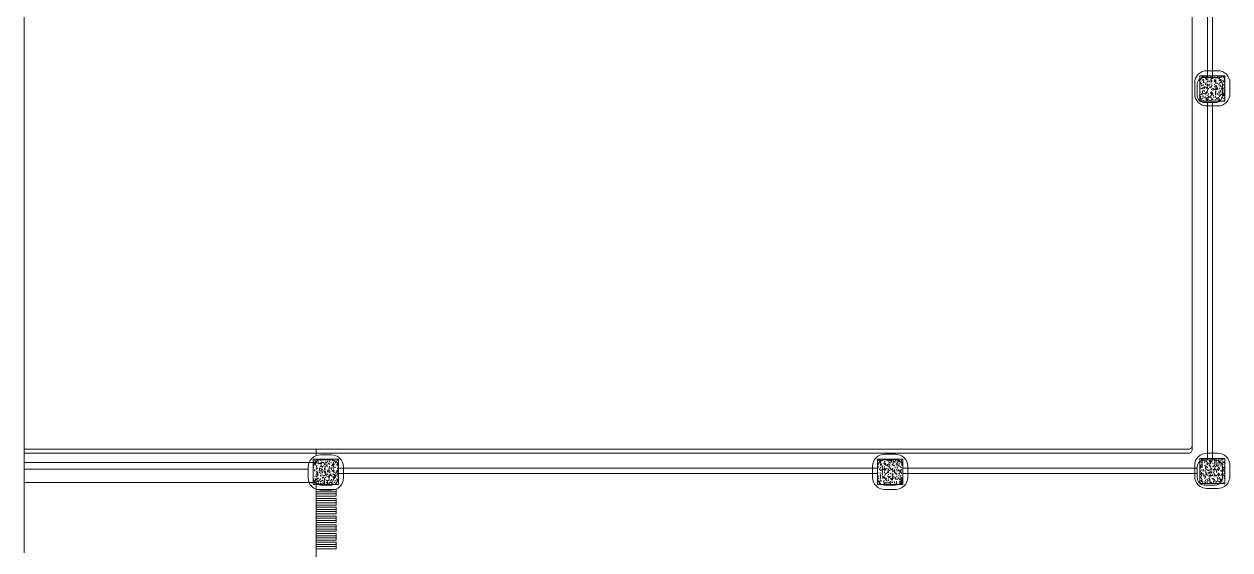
# Model space of a CAD drawing. Header units: metres. Extents: x -232 to 581, y 30 to 789.
# Drawn here: x 217.76 to 229.74, y 664.88 to 670.1 of the extents above; entities that cross this region are included whole.
import ezdxf

# ---------------------------------------------------------------- set-up
doc = ezdxf.new("R2010")
doc.units = ezdxf.units.M
doc.linetypes.add('HIDDEN2', pattern=[0.1875, 0.125, -0.0625])
for name, color, linetype, lineweight in [('A-DOOR', 35, 'Continuous', 5), ('A-WALL', 250, 'Continuous', 20), ('baños', 140, 'Continuous', 0), ('Columnas', 7, 'Continuous', 18), ('muros bajitos', 252, 'Continuous', 5)]:
    doc.layers.add(name, color=color, linetype=linetype, lineweight=lineweight)
doc.layers.add('HATCH', color=8, linetype='Continuous')
doc.layers.add('PISO', color=7, linetype='Continuous', lineweight=5, true_color=0xe6e6e6)
doc.layers.add('Techos 1', color=7, linetype='HIDDEN2', lineweight=9, true_color=0x42391a)
doc.styles.get("Standard").update_dxf_attribs({"font": 'arial.ttf'})
pattern_1 = [(50, (114.33107, 55.238796), (0.058299094, -0.005100507), [0.006096, -0.067056]), (355, (114.33107, 55.238796), (-0.011277895, 0.06113819), [0.0048768, -0.053644987]), (100.451445, (114.33593, 55.23837), (0.0470212, 0.05603768), [0.005180803, -0.056988878]), (46.1842, (114.33107, 55.25505), (0.086745293, -0.013453545), [0.009144, -0.100584]), (96.63556, (114.3383, 55.25393), (0.07596932, 0.07917636), [0.00777121, -0.085483395]), (351.18415, (114.33107, 55.25505), (0.07596932, 0.07917636), [0.00731519, -0.080467114]), (21, (114.3392, 55.25099), (0.048516605, -0.032724863), [0.006096, -0.067056]), (326, (114.3392, 55.25099), (0.01977665, 0.05894015), [0.0048768, -0.0536448]), (71.451445, (114.34324, 55.24826), (0.068293254, 0.026215286), [0.005180803, -0.05698878]), (37.5, (114.331071, 55.238796), (0.000988353, 0.0270576124), [0, -0.05299456, 0, -0.0544576, 0, -0.053848]), (7.5, (114.33107, 55.238796), (0.021382292, 0.032057784), [0, -0.03104896, 0, -0.05177536, 0, -0.0205232]), (327.5, (114.312946, 55.238796), (0.0433889905, -0.001833198), [0, -0.02032, 0, -0.0633984, 0, -0.0841248]), (317.5, (114.304818, 55.238796), (0.047401338, 0.008136477), [0, -0.026416, 0, -0.04210304, 0, -0.0597408])]

# ---------------------------------------------------------------- blocks, each defined once
blk = doc.blocks.new('21.11.2025 LN09 2DO NIVEL')
at = {"layer": 'A-DOOR', "color": 18, "true_color": 0x000000}
for points in [[(259.529, 148.13), (259.529, 148.087), (259.329, 148.087), (259.329, 148.13)], [(259.529, 148.042), (259.529, 147.999), (259.329, 147.999), (259.329, 148.042)], [(259.529, 147.956), (259.529, 147.913), (259.329, 147.913), (259.329, 147.956)], [(259.529, 147.868), (259.529, 147.825), (259.329, 147.825), (259.329, 147.868)], [(259.529, 147.782), (259.529, 147.739), (259.329, 147.739), (259.329, 147.782)], [(259.529, 147.694), (259.529, 147.651), (259.329, 147.651), (259.329, 147.694)], [(259.529, 147.608), (259.529, 147.564), (259.329, 147.564), (259.329, 147.608)]]:
    blk.add_lwpolyline(points, close=True, dxfattribs=at)
at = {"layer": 'A-WALL', "color": 18, "true_color": 0x000000}
for points in [[(268.149, 152.226), (268.259, 152.226, -0.414214), (268.329, 152.156), (268.329, 152.046, -0.414214), (268.259, 151.976), (268.149, 151.976, -0.414214), (268.079, 152.046), (268.079, 152.156, -0.414214)], [(259.371, 148.176), (259.481, 148.176, 0.414214), (259.551, 148.246), (259.551, 148.356, 0.414214), (259.481, 148.426), (259.371, 148.426, 0.414214), (259.301, 148.356), (259.301, 148.246, 0.414214)], [(264.974, 148.176), (265.084, 148.176, 0.414214), (265.154, 148.246), (265.154, 148.356, 0.414214), (265.084, 148.426), (264.974, 148.426, 0.414214), (264.904, 148.356), (264.904, 148.246, 0.414214)], [(268.15, 148.176), (268.26, 148.176, 0.414214), (268.33, 148.246), (268.33, 148.356, 0.414214), (268.26, 148.426), (268.15, 148.426, 0.414214), (268.08, 148.356), (268.08, 148.246, 0.414214)]]:
    blk.add_lwpolyline(points, format="xyb", close=True, dxfattribs=at)
at = {"layer": 'muros bajitos', "color": 18, "true_color": 0x000000}
for p, q in [((268.18, 154.181), (268.18, 152.226)), ((268.23, 154.181), (268.23, 152.226)), ((268.18, 151.976), (268.18, 148.426)), ((268.23, 151.976), (268.23, 148.426)), ((264.904, 148.342), (259.551, 148.342)), ((264.904, 148.342), (259.551, 148.342)), ((264.904, 148.292), (259.551, 148.292)), ((264.904, 148.292), (259.551, 148.292)), ((268.08, 148.342), (265.154, 148.342)), ((268.08, 148.292), (265.154, 148.292))]:
    blk.add_line(p, q, dxfattribs=at)
at = {"layer": 'PISO', "color": 18, "true_color": 0x000000}
for p, q in [((268.03, 154.161), (268.03, 148.531)), ((267.99, 148.491), (256.429, 148.493)), ((259.317, 148.401), (256.429, 148.401)), ((268.03, 148.291), (265.154, 148.291)), ((259.317, 148.201), (256.429, 148.201)), ((259.329, 146.201), (259.329, 148.191))]:
    blk.add_line(p, q, dxfattribs=at)
blk.add_arc((267.99, 148.531), 0.04, 269.9919, 0, dxfattribs=at)
at = {"layer": 'Techos 1', "color": 18, "linetype": 'ByBlock', "true_color": 0x000000}
blk.add_line((256.429, 152.901), (256.429, 147.501), dxfattribs=at)
at = {"layer": 'baños', "color": 18, "linetype": 'Continuous', "true_color": 0x000000, "flags": 8}
for tag, p in [('TRADENAME', (265.514, 159.783, 0)), ('MODELNUMBER', (265.514, 159.783, 0)), ('MATERIAL', (265.514, 159.782, 0)), ('PRODUCT', (265.514, 159.782, 0)), ('TRADENAME', (266.689, 159.783, 0)), ('MODELNUMBER', (266.689, 159.783, 0)), ('MATERIAL', (266.689, 159.782, 0)), ('PRODUCT', (266.689, 159.782, 0))]:
    blk.add_attdef(tag, p, '', height=0.0000254, rotation=180.0001, dxfattribs=at)
blk = doc.blocks.new('A$C89702949')
at = {"layer": 'HATCH'}
h = blk.add_hatch(dxfattribs=at)
h.set_pattern_fill('AR-CONC', color=256, scale=0.00032)
h.set_pattern_definition(pattern_1)
h.paths.add_polyline_path([(11.075, 11.779), (11.325, 11.779), (11.325, 12.029), (11.075, 12.029)])
h = blk.add_hatch(dxfattribs=at)
h.set_pattern_fill('AR-CONC', color=256, scale=0.00032)
h.set_pattern_definition(pattern_1)
h.paths.add_polyline_path([(2.272, 7.97), (2.522, 7.97), (2.522, 8.22), (2.272, 8.22)])
h = blk.add_hatch(dxfattribs=at)
h.set_pattern_fill('AR-CONC', color=256, scale=0.00032)
h.set_pattern_definition(pattern_1)
h.paths.add_polyline_path([(7.875, 7.97), (8.125, 7.97), (8.125, 8.22), (7.875, 8.22)])
h = blk.add_hatch(dxfattribs=at)
h.set_pattern_fill('AR-CONC', color=256, scale=0.00032)
h.set_pattern_definition(pattern_1)
h.paths.add_polyline_path([(11.075, 7.979), (11.325, 7.979), (11.325, 8.229), (11.075, 8.229)])
at = {"layer": 'Columnas'}
for points in [[(11.075, 11.779), (11.325, 11.779), (11.325, 12.029), (11.075, 12.029)], [(2.272, 7.97), (2.522, 7.97), (2.522, 8.22), (2.272, 8.22)], [(7.875, 7.97), (8.125, 7.97), (8.125, 8.22), (7.875, 8.22)], [(11.075, 7.979), (11.325, 7.979), (11.325, 8.229), (11.075, 8.229)]]:
    blk.add_lwpolyline(points, close=True, dxfattribs=at)
blk = doc.blocks.new('20.03.2026 LN 09 SEGUNDO NIVEL ARQ')
at = {"layer": 'A-DOOR', "color": 5}
for points in [[(77.796, -54.592), (77.796, -54.635), (77.596, -54.635), (77.596, -54.592)], [(77.796, -54.679), (77.796, -54.723), (77.596, -54.723), (77.596, -54.679)], [(77.796, -54.766), (77.796, -54.809), (77.596, -54.809), (77.596, -54.766)], [(77.796, -54.854), (77.796, -54.897), (77.596, -54.897), (77.596, -54.854)], [(77.796, -54.94), (77.796, -54.983), (77.596, -54.983), (77.596, -54.94)], [(77.796, -55.028), (77.796, -55.071), (77.596, -55.071), (77.596, -55.028)], [(77.796, -55.114), (77.796, -55.157), (77.596, -55.157), (77.596, -55.114)]]:
    blk.add_lwpolyline(points, close=True, dxfattribs=at)
at = {"layer": 'A-WALL', "color": 5}
for points in [[(86.441, -50.758), (86.551, -50.758, 0.414214), (86.671, -50.638), (86.671, -50.528, 0.414214), (86.551, -50.408), (86.441, -50.408, 0.414214), (86.321, -50.528), (86.321, -50.638, 0.414214)], [(77.638, -54.574), (77.748, -54.574, 0.414214), (77.868, -54.454), (77.868, -54.344, 0.414214), (77.748, -54.224), (77.638, -54.224, 0.414214), (77.518, -54.344), (77.518, -54.454, 0.414214)], [(83.241, -54.568), (83.351, -54.568, 0.414214), (83.471, -54.448), (83.471, -54.338, 0.414214), (83.351, -54.218), (83.241, -54.218, 0.414214), (83.121, -54.338), (83.121, -54.448, 0.414214)], [(86.441, -54.558), (86.551, -54.558, 0.414214), (86.671, -54.438), (86.671, -54.328, 0.414214), (86.551, -54.208), (86.441, -54.208, 0.414214), (86.321, -54.328), (86.321, -54.438, 0.414214)]]:
    blk.add_lwpolyline(points, format="xyb", close=True, dxfattribs=at)
at = {"layer": 'muros bajitos', "color": 5}
for p, q in [((86.447, -48.549), (86.447, -50.408)), ((86.497, -48.549), (86.497, -50.408)), ((86.447, -50.758), (86.447, -54.208)), ((86.497, -50.758), (86.497, -54.208)), ((77.596, -54.167), (74.696, -54.167)), ((83.121, -54.358), (77.868, -54.358)), ((83.121, -54.358), (77.868, -54.358)), ((86.321, -54.358), (83.471, -54.358)), ((77.518, -54.367), (74.696, -54.367)), ((83.121, -54.408), (77.868, -54.408)), ((83.121, -54.408), (77.868, -54.408)), ((86.321, -54.408), (83.471, -54.408))]:
    blk.add_line(p, q, dxfattribs=at)
at = {"layer": 'PISO', "color": 5}
for p, q in [((86.297, -48.639), (86.297, -54.129)), ((86.257, -54.169), (77.596, -54.167)), ((77.596, -54.231), (77.596, -54.167)), ((86.321, -54.409), (83.471, -54.409)), ((77.596, -56.488), (77.596, -54.566))]:
    blk.add_line(p, q, dxfattribs=at)
blk.add_arc((86.257, -54.129), 0.04, 269.9919, 0, dxfattribs=at)
at = {"layer": 'Techos 1', "color": 5, "linetype": 'ByBlock'}
blk.add_line((74.696, -49.799), (74.696, -55.199), dxfattribs=at)
at = {"color": 5}
blk.add_blockref('A$C89702949', (75.296, -62.488), dxfattribs=at)
at = {"layer": 'baños', "color": 5, "linetype": 'Continuous', "flags": 8}
for tag, p in [('MATERIAL', (83.781, -42.918, 0)), ('PRODUCT', (83.781, -42.918, 0)), ('TRADENAME', (83.781, -42.918, 0)), ('MODELNUMBER', (83.781, -42.918, 0)), ('MATERIAL', (84.956, -42.918, 0)), ('PRODUCT', (84.956, -42.918, 0)), ('TRADENAME', (84.956, -42.918, 0)), ('MODELNUMBER', (84.956, -42.918, 0))]:
    blk.add_attdef(tag, p, '', height=0.0000254, rotation=180.0001, dxfattribs=at)
at = {"layer": 'baños', "color": 5, "linetype": 'Continuous'}
for tag, p, rotation in [('MATERIAL', (85.891, -56.993), 180.0001), ('PRODUCT', (85.891, -56.993), 180.0001), ('TRADENAME', (85.891, -56.993), 180.0001), ('MODELNUMBER', (85.891, -56.993), 180.0001), ('MODELNUMBER', (86.601, -56.993), 179.9999), ('MATERIAL', (86.601, -56.993), 179.9999), ('PRODUCT', (86.601, -56.993), 179.9999), ('TRADENAME', (86.601, -56.993), 179.9999)]:
    blk.add_attdef(tag, p, '', height=0.0000254, rotation=rotation, dxfattribs=at)

msp = doc.modelspace()

# ---------------------------------------------------------------- block references
at = {"color": 1}
for name, p in [('20.03.2026 LN 09 SEGUNDO NIVEL ARQ', (143.067, 720.045)), ('21.11.2025 LN09 2DO NIVEL', (-38.666, 517.345))]:
    msp.add_blockref(name, p, dxfattribs=at)

doc.saveas('drawing.dxf')
